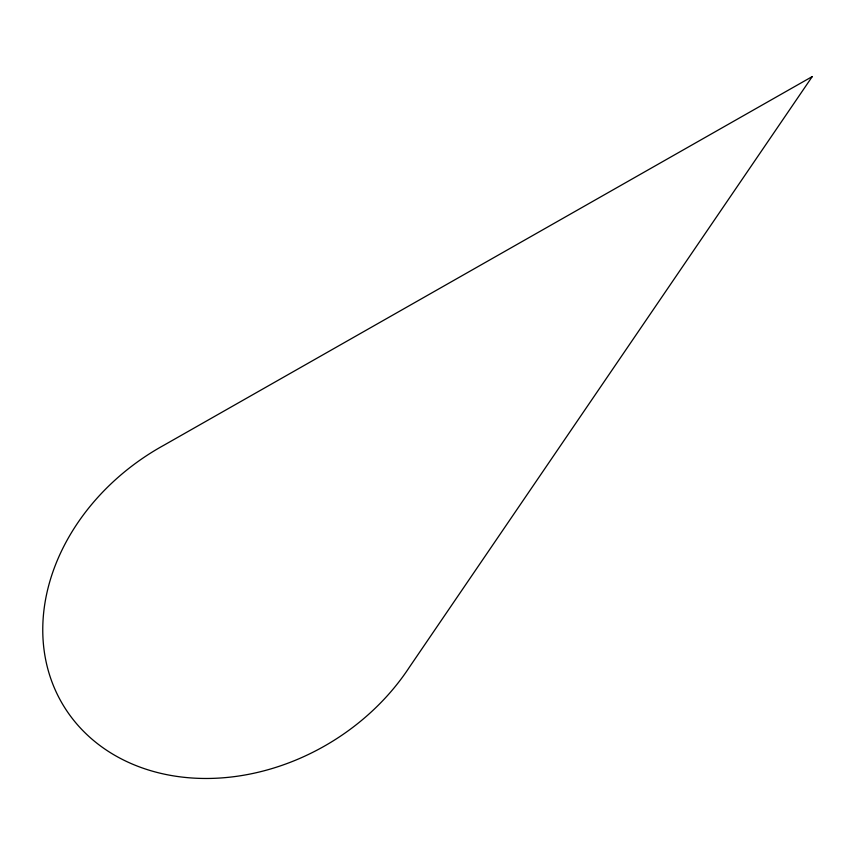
<?xml version="1.0" encoding="UTF-8"?>
<svg xmlns="http://www.w3.org/2000/svg" width="855" height="855" viewBox="0 0 855 855"><rect width="100%" height="100%" fill="white"/><g stroke="black" fill="none" stroke-linecap="round" stroke-linejoin="round"><path stroke-width="1.28" d="M812.25 76.576L409.363 667.253A209.689 170.412 -31.4 0 1 89.251 736.754A209.689 170.412 -31.4 0 1 163.904 445.231L812.25 76.576"/></g></svg>
